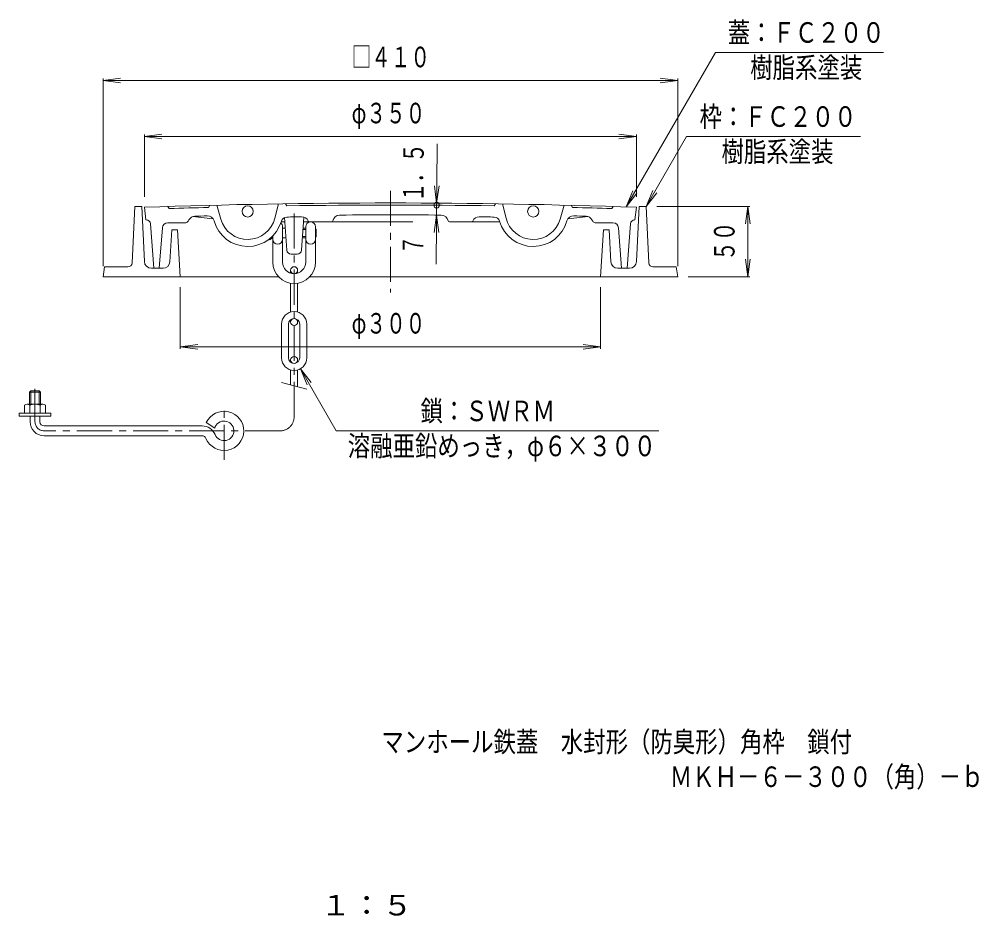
# Model space of a CAD drawing. Units: millimetres, scale not verified. Extents: x -491 to 384, y -667 to 704.
# Drawn here: x -318 to 367, y -667 to -27 of the extents above; entities that cross this region are included whole.
import ezdxf
from ezdxf.enums import TextEntityAlignment as Align

# ---------------------------------------------------------------- set-up
doc = ezdxf.new("R2010")
doc.units = ezdxf.units.MM
doc.header["$LTSCALE"] = 5
doc.header["$PDMODE"] = 32
doc.header["$PDSIZE"] = 4
doc.linetypes.add('CHAIN1', pattern=[8, 5, -1, 1, -1])
for name, color, linetype, lineweight in [('1-1_1-1ﾚｲﾔ', 2, 'Continuous', 18), ('1-2_1-2ﾚｲﾔ', 3, 'Continuous', 18), ('1-3_1-3ﾚｲﾔ', 4, 'Continuous', 18), ('1-4_1-4ﾚｲﾔ', 7, 'Continuous', 18), ('1-5_1-5ﾚｲﾔ', 7, 'Continuous', 18)]:
    doc.layers.add(name, color=color, linetype=linetype, lineweight=lineweight)
doc.layers.add('F-4_F-4ﾚｲﾔ', color=2, linetype='Continuous')
doc.layers.add('F-5_F-5ﾚｲﾔ', color=6, linetype='Continuous')
doc.styles.add('ＭＳ ゴシック', font='')
doc.styles.get('ＭＳ ゴシック').set_extended_font_data('MS Gothic')

msp = doc.modelspace()

# ---------------------------------------------------------------- linework, layer by layer
at = {"layer": '1-1_1-1ﾚｲﾔ'}
for p, q in [((-237.678, -201.288), (-235.811, -161.149)), ((-230.811, -161.149), (-235.811, -161.149)), ((-228.986, -200.381), (-230.811, -161.149)), ((122.364, -200.381), (124.189, -161.149)), ((124.189, -161.149), (129.189, -161.149)), ((131.056, -201.288), (129.189, -161.149)), ((-210.672, -200.447), (-209.311, -177.649)), ((-205.311, -177.649), (-209.311, -177.649)), ((-205.311, -177.649), (-203.311, -211.149)), ((98.689, -177.649), (96.689, -211.149)), ((98.689, -177.649), (102.689, -177.649)), ((104.05, -200.447), (102.689, -177.649)), ((-258.311, -211.149), (-257.311, -204.149)), ((-240.675, -204.149), (-257.311, -204.149)), ((-215.663, -205.149), (-223.991, -205.149)), ((109.041, -205.149), (117.37, -205.149)), ((134.053, -204.149), (150.689, -204.149)), ((151.689, -211.149), (150.689, -204.149)), ((-133.249, -211.149), (-258.311, -211.149)), ((151.689, -211.149), (-110.863, -211.149))]:
    msp.add_line(p, q, dxfattribs=at)
for centre, radius, start, end in [((-240.675, -201.149), 3, 270, 357.33728), ((-223.991, -200.149), 5, 182.66301, 270), ((-215.663, -200.149), 5, 270, 356.5833), ((109.041, -200.149), 5, 183.4167, 270), ((117.37, -200.149), 5, 270, 357.33699), ((134.053, -201.149), 3, 182.66272, 270)]:
    msp.add_arc(centre, radius, start, end, dxfattribs=at)
at = {"layer": '1-2_1-2ﾚｲﾔ', "linetype": 'CHAIN1'}
msp.add_line((-53.311, -149.868), (-53.311, -222.503), dxfattribs=at)
at = {"layer": '1-2_1-2ﾚｲﾔ'}
for p, q in [((-228.811, -161.649), (-227.811, -170.649)), ((-211.311, -162.565), (-212.311, -161.096)), ((-182.304, -160.232), (-183.273, -161.757)), ((-177.305, -160.105), (-174.434, -170.119)), ((-133.314, -159.208), (-135.775, -169.33)), ((-128.315, -159.13), (-127.284, -160.615)), ((21.693, -159.13), (20.663, -160.615)), ((26.693, -159.208), (29.153, -169.33)), ((70.684, -160.105), (67.813, -170.119)), ((75.682, -160.232), (76.651, -161.757)), ((104.689, -162.565), (105.689, -161.096)), ((122.189, -161.649), (121.189, -170.649)), ((-227.601, -170.649), (-227.811, -170.649)), ((-197.736, -171.634), (-197.125, -170.554)), ((-180.038, -169.83), (-194.303, -168.257)), ((-127.266, -192.267), (-129.022, -168.989)), ((-116.847, -192.267), (-115.071, -168.736)), ((73.416, -169.83), (87.682, -168.257)), ((91.115, -171.634), (90.503, -170.554)), ((120.98, -170.649), (121.189, -170.649)), ((-224.609, -173.432), (-222.311, -205.149)), ((-216.095, -176.342), (-218.311, -205.149)), ((-212.107, -172.649), (-199.477, -172.649)), ((-131.348, -172.068), (-128.79, -172.068)), ((-115.323, -172.068), (-37.266, -172.068)), ((-11.204, -172.068), (24.726, -172.068)), ((105.485, -172.649), (92.855, -172.649)), ((109.473, -176.342), (111.689, -205.149)), ((117.987, -173.432), (115.689, -205.149)), ((-124.274, -195.041), (-119.838, -195.041)), ((-218.311, -205.149), (-222.311, -205.149)), ((115.689, -205.149), (111.689, -205.149))]:
    msp.add_line(p, q, dxfattribs=at)
for centre in [(-155.209, -164.607), (48.587, -164.607)]:
    msp.add_circle(centre, 4, dxfattribs=at)
for centre, radius, start, end in [((-53.311, -5158.567), 5000, 87.98851, 92.01149), ((-53.311, -5158.567), 4998.501, 91.48987, 91.81139), ((-53.311, -5158.567), 4998.501, 89.15204, 90.84796), ((-53.311, -5158.567), 4998.501, 88.18861, 88.51013), ((-227.601, -173.649), 3, 4.1445, 90), ((-192.774, -173.018), 5, 92.31918, 150.48114), ((-53.311, -5158.567), 4992.5, 91.50237, 91.60234), ((-184.074, -172.782), 5, 15.81207, 91.50223), ((-155.209, -164.607), 20, 195.99782, 346.34012), ((-127.337, -172.617), 4, 90.85066, 163.96657), ((-53.311, -5158.567), 4990.501, 90.72798, 90.8506), ((-116.679, -173.47), 5, 23.60928, 90.42679), ((-89.537, -172.199), 5, 90.41618, 169.12976), ((-53.311, -5158.567), 4991.5, 89.58376, 90.41624), ((-17.084, -172.199), 5, 10.87024, 89.58382), ((10.057, -173.47), 5, 89.57321, 156.39072), ((-53.311, -5158.567), 4990.501, 89.1494, 89.27202), ((20.715, -172.617), 4, 16.03343, 89.14934), ((48.587, -164.607), 20, 193.65988, 344.00218), ((77.452, -172.782), 5, 88.49777, 164.18793), ((-53.311, -5158.567), 4992.5, 88.39766, 88.49763), ((86.152, -173.018), 5, 29.51886, 87.68082), ((120.98, -173.649), 3, 90, 175.8555), ((-212.107, -176.649), 4, 90, 175.60153), ((-199.477, -170.649), 2, 270, 330.00108), ((-155.209, -164.607), 25, 195.81219, 343.96658), ((-111.181, -171.068), 1, 203.60854, 270.4776), ((-95.43, -171.068), 1, 270.68895, 349.13031), ((-11.192, -171.068), 1, 190.86969, 269.31105), ((4.56, -171.068), 1, 269.5224, 336.39146), ((48.587, -164.607), 25, 196.03342, 344.18781), ((92.855, -170.649), 2, 209.99892, 270), ((105.485, -176.649), 4, 4.39847, 90), ((-124.274, -192.041), 3, 184.31631, 270), ((-119.838, -192.041), 3, 270, 355.68364)]:
    msp.add_arc(centre, radius, start, end, dxfattribs=at)
at = {"layer": '1-3_1-3ﾚｲﾔ', "linetype": 'CHAIN1'}
for p, q in [((-122.056, -311.149), (-122.056, -164.353)), ((-307.056, -314.649), (-307.056, -291.103)), ((-172.056, -341.78), (-172.056, -302.492)), ((-132.056, -321.149), (-300.556, -321.149))]:
    msp.add_line(p, q, dxfattribs=at)
at = {"layer": '1-3_1-3ﾚｲﾔ'}
for p, q in [((-130.306, -175.541), (-130.306, -200.791)), ((-128.453, -176.541), (-130.306, -176.541)), ((-113.806, -177.541), (-115.736, -177.541)), ((-113.806, -176.541), (-115.66, -176.541)), ((-113.806, -175.541), (-113.806, -200.791)), ((-106.806, -175.541), (-106.806, -200.791)), ((-106.306, -177.541), (-106.806, -177.041)), ((-106.306, -177.541), (-106.806, -177.541)), ((-106.306, -177.541), (-106.306, -182.541)), ((-137.736, -182.487), (-137.736, -183.541)), ((-137.306, -183.541), (-137.736, -183.541)), ((-137.306, -182.057), (-137.306, -200.791)), ((-127.924, -183.541), (-130.306, -183.541)), ((-113.806, -183.541), (-116.306, -183.541)), ((-113.806, -182.541), (-116.113, -182.541)), ((-106.306, -182.541), (-106.806, -183.041)), ((-106.306, -182.541), (-106.806, -182.541)), ((-124.556, -206.541), (-124.556, -208.653)), ((-119.556, -206.541), (-119.556, -208.653)), ((-124.556, -215.834), (-124.556, -236.395)), ((-119.556, -215.834), (-119.556, -236.395)), ((-131.056, -245.041), (-131.056, -269.041)), ((-126.056, -245.041), (-126.056, -269.041)), ((-124.556, -243.541), (-124.556, -241.918)), ((-119.556, -243.541), (-119.556, -241.918)), ((-118.056, -245.041), (-118.056, -269.041)), ((-113.056, -245.041), (-113.056, -269.041)), ((-124.556, -270.541), (-124.556, -272.163)), ((-119.556, -270.541), (-119.556, -272.163)), ((-124.556, -288.371), (-124.556, -277.687)), ((-119.556, -289.711), (-119.556, -277.687)), ((-113.056, -291.452), (-131.056, -286.629)), ((-310.056, -292.649), (-311.056, -293.648)), ((-303.056, -293.648), (-311.056, -293.648)), ((-311.056, -293.648), (-311.056, -302.148)), ((-304.056, -292.649), (-310.056, -292.649)), ((-310.056, -292.649), (-310.056, -302.148)), ((-303.056, -293.648), (-304.056, -292.649)), ((-304.056, -292.649), (-304.056, -302.148)), ((-303.056, -293.648), (-303.056, -302.148)), ((-314.556, -302.87), (-314.556, -308.649)), ((-312.68, -302.148), (-301.433, -302.148)), ((-310.803, -302.87), (-310.803, -308.649)), ((-303.309, -302.87), (-303.309, -308.649)), ((-299.556, -302.87), (-299.556, -308.649)), ((-318.306, -310.648), (-295.806, -310.648)), ((-310.556, -314.649), (-310.556, -310.648)), ((-303.556, -314.648), (-303.556, -310.648)), ((-295.806, -310.648), (-295.806, -308.649)), ((-300.556, -317.649), (-187.765, -317.649)), ((-178.785, -319.217), (-184.745, -315.233)), ((-300.556, -324.649), (-187.765, -324.649))]:
    msp.add_line(p, q, dxfattribs=at)
msp.add_lwpolyline([(-318.306, -310.648), (-318.306, -308.649), (-295.806, -308.649)], dxfattribs=at)
for centre in [(-122.056, -206.541), (-122.056, -243.541), (-122.056, -270.541)]:
    msp.add_circle(centre, 2.5, dxfattribs=at)
for centre, radius, start, end in [((-133.806, -175.541), 3.5, 0, 50.88281), ((-110.306, -175.541), 3.5, 97.08194, 180), ((-110.306, -175.541), 3.5, 0, 82.91806), ((-141.306, -180.041), 5, 276.23816, 315.57204), ((-133.806, -184.541), 3.5, 180, 0), ((-110.306, -184.541), 3.5, 180, 0), ((-122.056, -200.791), 15.25, 180, 0), ((-122.056, -200.791), 8.25, 180, 0), ((-122.056, -245.041), 9, 0, 180), ((-122.056, -245.041), 4, 0, 180), ((-122.056, -269.041), 9, 180, 0), ((-122.056, -269.041), 4, 180, 0), ((-312.68, -304.949), 2.8, 47.92557, 132.07463), ((-307.056, -312.238), 10.089, 68.19786, 111.80214), ((-301.433, -304.949), 2.8, 47.92572, 132.07428), ((-172.056, -321.149), 14, 202.47946, 155.00504), ((-300.556, -314.649), 10, 180, 270), ((-300.556, -314.648), 3, 180, 270), ((-172.056, -321.149), 7, 202.47919, 163.98383), ((-187.765, -327.649), 10, 22.47954, 90), ((-187.765, -327.649), 3, 22.48038, 90)]:
    msp.add_arc(centre, radius, start, end, dxfattribs=at)
at = {"layer": '1-3_1-3ﾚｲﾔ', "linetype": 'CHAIN1'}
for centre, radius, start, end in [((-300.556, -314.649), 6.5, 180, 270), ((-132.056, -311.149), 10, 270, 0)]:
    msp.add_arc(centre, radius, start, end, dxfattribs=at)
at = {"layer": '1-4_1-4ﾚｲﾔ'}
for p, q in [((-258.311, -71.149), (-245.918, -69.517)), ((-258.311, -203.649), (-258.311, -69.649)), ((-258.311, -71.149), (151.689, -71.149)), ((-258.311, -71.149), (-245.918, -72.78)), ((151.689, -71.149), (139.296, -69.517)), ((151.689, -71.149), (139.296, -72.78)), ((151.689, -203.649), (151.689, -69.649)), ((-228.811, -111.149), (-216.418, -109.517)), ((122.189, -111.149), (109.796, -109.517)), ((-228.811, -154.149), (-228.811, -109.649)), ((-228.811, -111.149), (122.189, -111.149)), ((-228.811, -111.149), (-216.418, -112.78)), ((-20.643, -202.203), (-20.077, -116.294)), ((122.189, -111.149), (109.796, -112.78)), ((122.189, -154.149), (122.189, -109.649)), ((-20.356, -158.676), (-21.906, -146.273)), ((-20.356, -158.676), (-18.643, -146.294)), ((136.689, -161.149), (203.189, -161.149)), ((201.689, -161.149), (200.057, -173.542)), ((201.689, -211.149), (201.689, -161.149)), ((201.689, -161.149), (203.321, -173.542)), ((-20.412, -167.176), (-22.125, -179.558)), ((-20.412, -167.176), (-18.862, -179.579)), ((201.689, -211.149), (200.057, -198.756)), ((201.689, -211.149), (203.321, -198.756)), ((159.189, -211.149), (203.189, -211.149)), ((-203.311, -218.649), (-203.311, -262.649)), ((96.689, -218.649), (96.689, -262.649)), ((-203.311, -261.149), (-190.918, -259.517)), ((96.689, -261.149), (84.296, -259.517)), ((-203.311, -261.149), (96.689, -261.149)), ((-203.311, -261.149), (-190.918, -262.78)), ((96.689, -261.149), (84.296, -262.78))]:
    msp.add_line(p, q, dxfattribs=at)
msp.add_point((-20.366, -160.175), dxfattribs=at)
at = {"layer": '1-5_1-5ﾚｲﾔ'}
for p, q in [((114.911, -161.398), (178.564, -51.149)), ((178.564, -51.149), (298.477, -51.149)), ((129.189, -161.149), (158.057, -111.149)), ((158.057, -111.149), (282.084, -111.149)), ((114.911, -161.398), (119.695, -149.85)), ((129.189, -161.149), (133.973, -149.6)), ((114.911, -161.398), (122.521, -151.481)), ((129.189, -161.149), (136.799, -151.232)), ((-117.556, -276.835), (-109.947, -286.752)), ((-117.556, -276.835), (-112.773, -288.383)), ((-117.556, -276.835), (-91.972, -321.149)), ((-91.972, -321.149), (138.351, -321.149))]:
    msp.add_line(p, q, dxfattribs=at)

# ---------------------------------------------------------------- texts
at = {"layer": '1-4_1-4ﾚｲﾔ', "color": 3, "style": 'ＭＳ ゴシック', "width": 0.7}
for s, p in [('□４１０', (-81.061, -66.149)), ('φ３５０', (-81.061, -106.149)), ('φ３００', (-81.061, -256.149))]:
    msp.add_text(s, height=14.66, dxfattribs=at).set_placement(p, align=Align.BOTTOM_LEFT)
at = {"layer": '1-4_1-4ﾚｲﾔ', "color": 3, "style": 'ＭＳ ゴシック'}
for s, rotation, width, p in [('１．５', 89.622, 0.7, (-25.352, -157.925)), ('５０', 90, 0.7, (196.689, -199.898)), ('７', 89.623, 0.65, (-25.597, -195.168))]:
    msp.add_text(s, height=14.66, rotation=rotation, dxfattribs=dict(at, width=width)).set_placement(p, align=Align.BOTTOM_LEFT)
at = {"layer": '1-5_1-5ﾚｲﾔ', "color": 6, "style": 'ＭＳ ゴシック', "width": 0.8}
for s, p in [('蓋：ＦＣ２００', (187.447, -48.649)), ('樹脂系塗装', (203.447, -73.649)), ('枠：ＦＣ２００', (167.328, -108.649)), ('樹脂系塗装', (182.94, -133.649)), ('鎖：ＳＷＲＭ', (-31.866, -318.649)), ('溶融亜鉛めっき，φ６×３００', (-83.814, -343.649))]:
    msp.add_text(s, height=14.66, dxfattribs=at).set_placement(p, align=Align.BOTTOM_LEFT)
at = {"layer": 'F-4_F-4ﾚｲﾔ', "color": 6, "style": 'ＭＳ ゴシック', "width": 0.8}
msp.add_text('ＭＫＨ－６－３００（角）－ｂ', height=14.66, dxfattribs=at).set_placement((146.063, -579.642), align=Align.BOTTOM_LEFT)
at = {"layer": 'F-4_F-4ﾚｲﾔ', "style": 'ＭＳ ゴシック', "width": 1.1}
msp.add_text('１：５', height=14.66, dxfattribs=at).set_placement((-103.311, -671.309), align=Align.BOTTOM_LEFT)
at = {"layer": 'F-5_F-5ﾚｲﾔ', "style": 'ＭＳ ゴシック', "width": 0.8}
msp.add_text('マンホール鉄蓋\u3000水封形（防臭形）角枠\u3000鎖付', height=14.66, dxfattribs=at).set_placement((-59.741, -554.744), align=Align.BOTTOM_LEFT)

doc.saveas('drawing.dxf')
